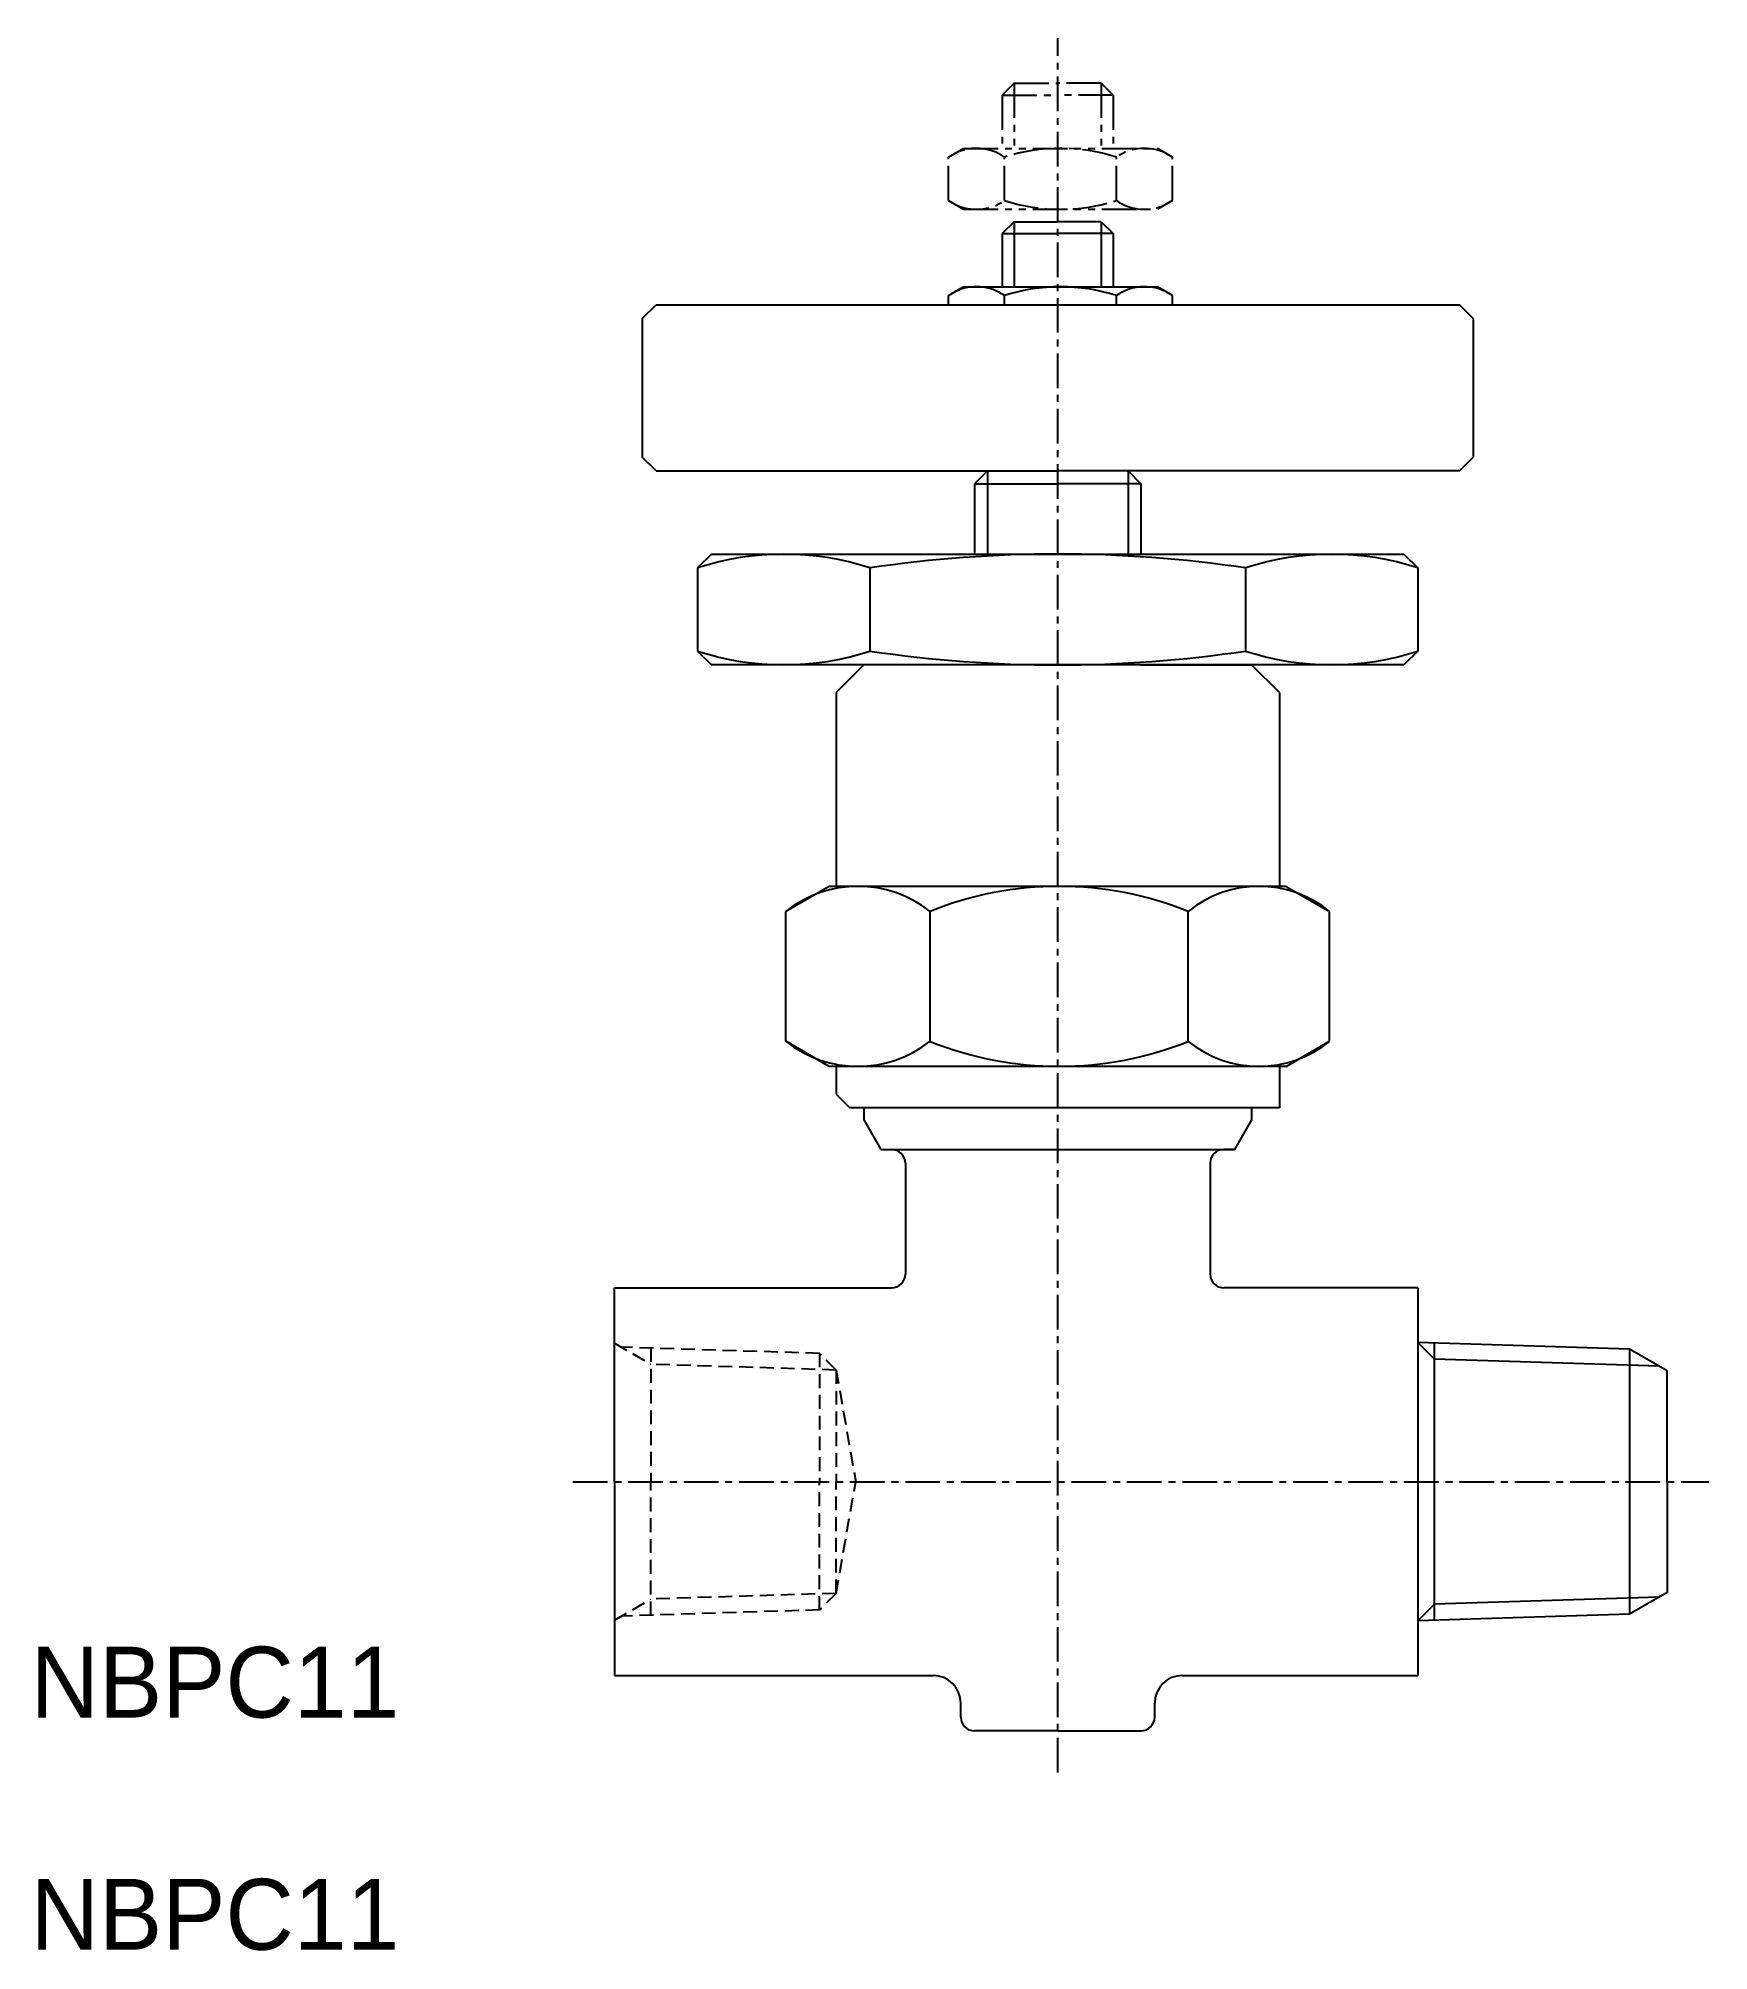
# Model space of a CAD drawing. Extents: x 266.3 to 326.6, y 390.4 to 459.5.
import ezdxf

# ---------------------------------------------------------------- set-up
doc = ezdxf.new("R2010")
doc.units = 0
for name, pattern in [('CENTER', [2, 1.25, -0.25, 0.25, -0.25]), ('DASHED', [0.75, 0.5, -0.25]), ('PHANTOM', [2.5, 1.25, -0.25, 0.25, -0.25, 0.25, -0.25])]:
    doc.linetypes.add(name, pattern=pattern)
doc.layers.get('0').update_dxf_attribs({"linetype": 'CONTINUOUS'})
doc.layers.add('CENTER', color=1, linetype='CENTER')

msp = doc.modelspace()

# ---------------------------------------------------------------- linework, layer by layer
at = {"color": 3, "linetype": 'PHANTOM'}
for p, q in [((301.499, 457.858), (301.069, 457.429)), ((301.069, 457.429), (301.069, 455.508)), ((301.069, 457.429), (303.069, 457.429)), ((301.499, 457.858), (301.499, 455.508)), ((301.499, 457.858), (303.069, 457.858)), ((304.64, 457.858), (303.069, 457.858)), ((305.069, 457.429), (303.069, 457.429)), ((304.64, 457.858), (304.64, 455.508)), ((304.64, 457.858), (305.069, 457.429)), ((305.069, 457.429), (305.069, 455.508)), ((299.125, 455.195), (299.667, 455.508)), ((299.667, 455.508), (306.667, 455.508)), ((307.21, 455.195), (306.667, 455.508)), ((299.125, 453.622), (299.125, 455.195)), ((301.146, 453.622), (301.146, 455.195)), ((305.188, 453.622), (305.188, 455.195)), ((307.21, 453.622), (307.21, 455.195)), ((299.125, 453.622), (299.667, 453.308)), ((299.667, 453.308), (306.667, 453.308)), ((307.21, 453.622), (306.667, 453.308))]:
    msp.add_line(p, q, dxfattribs=at)
at = {"color": 7, "linetype": 'CONTINUOUS'}
for p, q in [((301.499, 452.858), (301.069, 452.429)), ((301.499, 452.858), (303.069, 452.858)), ((304.64, 452.858), (303.069, 452.858)), ((304.64, 452.858), (305.069, 452.429)), ((301.069, 452.429), (303.069, 452.429)), ((301.069, 452.429), (301.069, 450.508)), ((305.069, 452.429), (303.069, 452.429)), ((305.069, 452.429), (305.069, 450.508)), ((299.125, 450.195), (299.667, 450.508)), ((299.667, 450.508), (306.667, 450.508)), ((307.21, 450.195), (306.667, 450.508)), ((288.069, 449.358), (288.569, 449.858)), ((288.569, 449.858), (317.569, 449.858)), ((299.125, 449.858), (299.125, 450.195)), ((301.146, 449.858), (301.146, 450.195)), ((305.188, 449.858), (305.188, 450.195)), ((307.21, 449.858), (307.21, 450.195)), ((318.069, 449.358), (317.569, 449.858)), ((288.069, 449.358), (288.069, 444.358)), ((318.069, 449.358), (318.069, 444.358)), ((288.569, 443.858), (288.069, 444.358)), ((317.569, 443.858), (318.069, 444.358)), ((288.569, 443.858), (300.594, 443.858)), ((300.529, 443.858), (300.069, 443.398)), ((300.529, 443.858), (303.069, 443.858)), ((300.569, 443.858), (303.069, 443.858)), ((305.609, 443.858), (303.069, 443.858)), ((305.569, 443.858), (303.069, 443.858)), ((317.569, 443.858), (305.569, 443.858)), ((305.609, 443.858), (306.069, 443.398)), ((300.069, 443.398), (300.069, 440.853)), ((300.069, 443.398), (303.069, 443.398)), ((306.069, 443.398), (303.069, 443.398)), ((306.069, 443.398), (306.069, 440.853)), ((290.569, 440.853), (290.069, 440.353)), ((290.569, 440.853), (315.569, 440.853)), ((315.569, 440.853), (316.069, 440.353)), ((290.069, 440.353), (290.069, 437.353)), ((296.29, 440.353), (296.29, 437.353)), ((309.848, 440.353), (309.848, 437.353)), ((316.069, 440.353), (316.069, 437.353)), ((290.069, 437.353), (290.569, 436.853)), ((316.069, 437.353), (315.569, 436.853)), ((315.569, 436.853), (290.569, 436.853)), ((296.069, 436.853), (295.069, 435.853)), ((300.069, 436.853), (296.069, 436.853)), ((306.069, 436.853), (310.069, 436.853)), ((311.069, 435.853), (310.069, 436.853)), ((295.069, 435.853), (295.069, 428.853)), ((311.069, 435.853), (311.069, 428.853)), ((294.819, 428.853), (293.254, 427.95)), ((311.319, 428.853), (294.819, 428.853)), ((311.319, 428.853), (312.884, 427.95)), ((293.254, 423.257), (293.254, 427.95)), ((298.462, 423.257), (298.462, 427.95)), ((307.777, 423.257), (307.777, 427.95)), ((312.884, 423.257), (312.884, 427.95)), ((294.819, 422.353), (293.254, 423.257)), ((311.319, 422.353), (312.884, 423.257)), ((311.319, 422.353), (294.819, 422.353)), ((295.069, 422.353), (295.069, 421.353)), ((311.069, 422.353), (311.069, 420.853)), ((295.069, 421.353), (295.569, 420.853)), ((311.069, 420.853), (295.569, 420.853)), ((296.069, 420.853), (296.069, 420.416)), ((310.069, 420.853), (310.069, 420.416)), ((296.069, 420.416), (296.683, 419.353)), ((310.069, 420.416), (309.456, 419.353)), ((296.683, 419.353), (297.069, 419.353)), ((296.683, 419.353), (309.456, 419.353)), ((309.456, 419.353), (309.069, 419.353)), ((297.569, 418.853), (297.569, 414.853)), ((308.569, 418.853), (308.569, 414.853)), ((287.069, 414.353), (297.069, 414.353)), ((287.069, 407.353), (287.069, 414.353)), ((316.069, 414.353), (309.069, 414.353)), ((316.069, 414.353), (309.069, 414.353)), ((316.069, 414.353), (316.069, 400.353)), ((323.714, 412.136), (316.069, 412.375)), ((316.669, 402.351), (316.669, 412.356)), ((325.069, 411.353), (323.714, 412.136)), ((323.714, 412.136), (323.714, 402.571)), ((325.069, 407.353), (325.069, 411.353)), ((287.069, 407.353), (287.069, 400.353)), ((325.069, 407.353), (325.069, 403.353)), ((325.069, 403.353), (323.714, 402.571)), ((323.714, 402.571), (316.069, 402.332)), ((287.069, 400.353), (298.569, 400.353)), ((307.569, 400.353), (316.069, 400.353)), ((299.569, 398.853), (299.569, 399.353)), ((306.569, 398.853), (306.569, 399.353)), ((303.069, 398.353), (300.069, 398.353)), ((303.069, 398.353), (306.069, 398.353))]:
    msp.add_line(p, q, dxfattribs=at)
at = {"color": 3, "linetype": 'CONTINUOUS'}
for p, q in [((301.499, 452.858), (301.499, 450.508)), ((304.64, 452.858), (304.64, 450.508)), ((300.529, 443.858), (300.529, 440.853)), ((305.609, 443.858), (305.609, 440.853)), ((316.069, 412.375), (316.669, 411.775)), ((324.778, 411.521), (316.669, 411.775)), ((316.069, 402.332), (316.669, 402.932)), ((324.778, 403.185), (316.669, 402.932))]:
    msp.add_line(p, q, dxfattribs=at)
at = {"color": 3, "linetype": 'DASHED'}
for p, q in [((287.069, 412.353), (288.382, 411.595)), ((294.469, 411.986), (287.318, 412.21)), ((288.382, 412.176), (288.382, 407.353)), ((295.069, 411.386), (294.469, 411.986)), ((294.469, 411.986), (294.469, 407.353)), ((295.069, 411.386), (288.382, 411.595)), ((295.069, 411.386), (295.069, 407.353)), ((295.069, 411.386), (295.78, 407.353)), ((288.382, 402.53), (288.382, 407.353)), ((294.469, 402.721), (294.469, 407.353)), ((295.069, 403.32), (295.78, 407.353)), ((295.069, 403.32), (295.069, 407.353)), ((287.069, 402.353), (288.382, 403.111)), ((294.469, 402.721), (287.318, 402.497)), ((295.069, 403.32), (288.382, 403.111)), ((295.069, 403.32), (294.469, 402.721))]:
    msp.add_line(p, q, dxfattribs=at)
at = {"color": 3, "linetype": 'PHANTOM'}
for centre, radius, start, end in [((300.135, 453.721), 1.787, 55.56153, 115.56153), ((303.167, 448.83), 6.678, 72.38303, 107.61697), ((306.199, 453.721), 1.787, 64.43847, 124.43847), ((300.135, 455.095), 1.787, 244.43847, 304.43847), ((303.167, 459.987), 6.678, 252.38303, 287.61697), ((306.199, 455.095), 1.787, 235.56153, 295.56153)]:
    msp.add_arc(centre, radius, start, end, dxfattribs=at)
at = {"color": 7, "linetype": 'CONTINUOUS'}
for centre, radius, start, end in [((300.135, 448.721), 1.787, 55.56153, 115.56153), ((303.167, 443.83), 6.678, 72.38303, 107.61697), ((306.199, 448.721), 1.787, 64.43847, 124.43847), ((293.18, 430.928), 9.925, 71.73612, 108.26388), ((303.069, 394.728), 46.127, 81.5489, 98.4511), ((312.959, 430.928), 9.925, 71.73612, 108.26388), ((293.18, 446.779), 9.925, 251.73612, 288.26388), ((303.069, 482.979), 46.127, 261.5489, 278.4511), ((312.959, 446.779), 9.925, 251.73612, 288.26388), ((295.858, 424.65), 4.203, 51.7253, 128.2747), ((303.119, 416.399), 12.455, 68.04017, 111.95983), ((310.33, 424.793), 4.061, 51.03189, 128.96811), ((295.858, 426.557), 4.203, 231.7253, 308.2747), ((303.119, 434.808), 12.455, 248.04017, 291.95983), ((310.33, 426.414), 4.061, 231.03189, 308.96811), ((297.069, 418.853), 0.5, 0, 90), ((309.069, 418.853), 0.5, 90, 180), ((297.069, 414.853), 0.5, 270, 0), ((309.069, 414.853), 0.5, 180, 270), ((298.569, 399.353), 1, 0, 90), ((307.569, 399.353), 1, 90, 180), ((300.069, 398.853), 0.5, 180, 270), ((306.069, 398.853), 0.5, 270, 0)]:
    msp.add_arc(centre, radius, start, end, dxfattribs=at)
at = {"layer": 'CENTER', "color": 1, "linetype": 'CENTER'}
for p, q in [((303.069, 396.853), (303.069, 459.486)), ((285.569, 407.353), (326.569, 407.353))]:
    msp.add_line(p, q, dxfattribs=at)

# ---------------------------------------------------------------- texts
at = {"color": 7, "linetype": 'CONTINUOUS'}
for p in [(265.988, 398.833), (265.988, 390.448)]:
    msp.add_text('NBPC11', height=2.5597, dxfattribs=at).set_placement(p)

doc.saveas('drawing.dxf')
